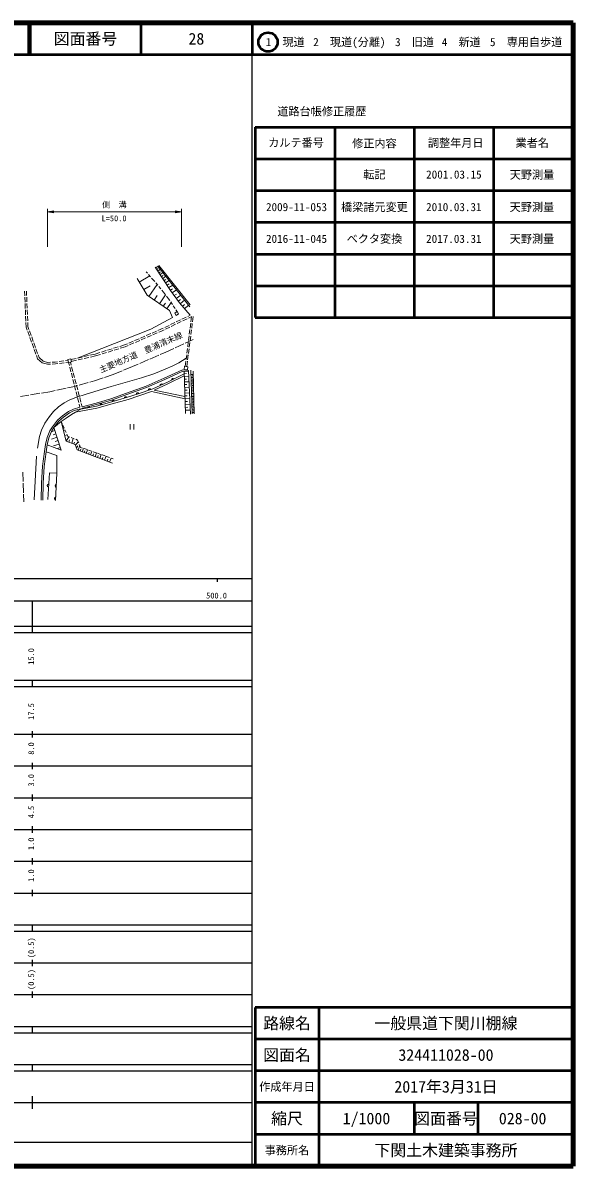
# Model space of a CAD drawing. Units: millimetres, scale not verified. Extents: x 40000 to 680000, y 20000 to 380000.
# Drawn here: x 506930 to 680000, y 20000 to 380000 of the extents above; entities that cross this region are included whole.
import ezdxf
from ezdxf.enums import TextEntityAlignment as Align

# ---------------------------------------------------------------- set-up
doc = ezdxf.new("R2010")
doc.units = ezdxf.units.MM
doc.header["$LTSCALE"] = 1000
for name, color, linetype, lineweight in [('M-BMK-HTXT', 7, 'Continuous', 13), ('M-STR-HTXT', 7, 'Continuous', 13), ('M-TTL', 2, 'Continuous', 140), ('M-TTL-BAND', 7, 'Continuous', 25), ('M-TTL-FRAM', 2, 'Continuous', 50), ('M-TTL-LINE', 7, 'Continuous', 50), ('M-WORK', 1, 'Continuous', 13)]:
    doc.layers.add(name, color=color, linetype=linetype, lineweight=lineweight)
doc.layers.add('M-TTL-TXT', color=7, linetype='Continuous')
doc.styles.add('ＭＳ ゴシック', font='')
doc.styles.get('ＭＳ ゴシック').set_extended_font_data('MS Gothic')

# ---------------------------------------------------------------- blocks, each defined once
blk = doc.blocks.new('open_arrow')
at = {"color": 0, "linetype": 'Continuous', "lineweight": -2}
blk.add_lwpolyline([(7.5, 1.25), (0, 0), (7.5, -1.25)], dxfattribs=at)

msp = doc.modelspace()

# ---------------------------------------------------------------- linework, layer by layer
at = {"layer": 'M-STR-HTXT'}
for p, q in [((514624, 309460), (514624, 321463)), ((514624, 320463), (556855, 320463)), ((556855, 309460), (556855, 321463)), ((551884, 276322), (554381, 277484)), ((554834, 277695), (557554, 278960)), ((558007, 279171), (560504, 280333)), ((543679, 272758), (546430, 273954)), ((546889, 274153), (549641, 275348)), ((550099, 275547), (551884, 276322)), ((535279, 269286), (538125, 270441)), ((538589, 270629), (541435, 271784)), ((541435, 271784), (543220, 272559)), ((524598, 265966), (527489, 266766)), ((527971, 266900), (529474, 267316)), ((529474, 267316), (532139, 268221)), ((532613, 268381), (535279, 269286)), ((506149, 262374), (508818, 262803)), ((509311, 262883), (512273, 263359)), ((512767, 263439), (515436, 263868)), ((515436, 263868), (517070, 264220)), ((517558, 264326), (520491, 264958)), ((520980, 265064), (522613, 265416)), ((522613, 265416), (524116, 265832)), ((506938, 238544), (507038, 235545)), ((507054, 235046), (507153, 232047)), ((507170, 231548), (507248, 229205))]:
    msp.add_line(p, q, dxfattribs=at)
at = {"layer": 'M-TTL'}
for p, q in [((680000, 380000), (40000, 380000)), ((680000, 20000), (680000, 380000)), ((40000, 20000), (680000, 20000))]:
    msp.add_line(p, q, dxfattribs=at)
at = {"layer": 'M-TTL-BAND'}
for p, q in [((579000, 20000), (579000, 370000)), ((40000, 205000), (579000, 205000)), ((568000, 205000), (568000, 204000)), ((68000, 198000), (579000, 198000)), ((510000, 188000), (510000, 198000)), ((40000, 190000), (579000, 190000)), ((40000, 188000), (579000, 188000)), ((40000, 173000), (579000, 173000)), ((510000, 171000), (510000, 173000)), ((40000, 171000), (579000, 171000)), ((40000, 156000), (579000, 156000)), ((510000, 155000), (510000, 157000)), ((46000, 146000), (579000, 146000)), ((510000, 145000), (510000, 147000)), ((510000, 135000), (510000, 137000)), ((52000, 136000), (579000, 136000)), ((46000, 126000), (579000, 126000)), ((510000, 125000), (510000, 127000)), ((52000, 116000), (579000, 116000)), ((510000, 115000), (510000, 117000)), ((46000, 106000), (579000, 106000)), ((510000, 105000), (510000, 107000)), ((40000, 96000), (579000, 96000)), ((40000, 94000), (579000, 94000)), ((510000, 94000), (510000, 96000)), ((49000, 84000), (579000, 84000)), ((510000, 83000), (510000, 85000)), ((40000, 74000), (579000, 74000)), ((510000, 73000), (510000, 75000)), ((40000, 64000), (579000, 64000)), ((40000, 62000), (579000, 62000)), ((510000, 62000), (510000, 64000)), ((40000, 52000), (579000, 52000)), ((510000, 50000), (510000, 52000)), ((40000, 50000), (579000, 50000)), ((40000, 40000), (579000, 40000)), ((510000, 38000), (510000, 42000)), ((68000, 27500), (579000, 27500))]:
    msp.add_line(p, q, dxfattribs=at)
at = {"layer": 'M-TTL-FRAM'}
for p, q in [((580000, 347197), (580000, 287197)), ((580000, 347197), (680000, 347197)), ((580000, 287197), (680000, 287197)), ((680000, 70000), (580000, 70000)), ((580000, 70000), (580000, 20000))]:
    msp.add_line(p, q, dxfattribs=at)
at = {"layer": 'M-TTL-LINE'}
for p, q in [((508747, 380000), (508747, 370000)), ((509247, 380000), (509247, 370000)), ((543997, 380000), (543997, 370000)), ((579000, 380000), (579000, 370000)), ((40000, 370000), (680000, 370000)), ((605000, 347197), (605000, 287197)), ((630000, 347197), (630000, 287197)), ((655000, 347197), (655000, 287197)), ((580000, 337197), (680000, 337197)), ((580000, 327197), (680000, 327197)), ((580000, 317197), (680000, 317197)), ((580000, 307197), (680000, 307197)), ((580000, 297197), (680000, 297197)), ((600000, 70000), (600000, 20000)), ((680000, 60000), (580000, 60000)), ((680000, 50000), (580000, 50000)), ((680000, 40000), (580000, 40000)), ((630000, 40000), (630000, 30000)), ((650000, 40000), (650000, 30000)), ((680000, 30000), (580000, 30000))]:
    msp.add_line(p, q, dxfattribs=at)
msp.add_circle((584031, 373958), 3000, dxfattribs=at)
at = {"layer": 'M-WORK'}
for p, q in [((548719, 302865), (549470, 303357)), ((549047, 302364), (549464, 302637)), ((549375, 301863), (550209, 302410)), ((559474, 290532), (549412, 303432)), ((549741, 303643), (559544, 291189)), ((543549, 298384), (546822, 300316)), ((546084, 301133), (545667, 301595)), ((547089, 300019), (546419, 300762)), ((547841, 299187), (547424, 299648)), ((548397, 298516), (547841, 299187)), ((549739, 301307), (550202, 301611)), ((550103, 300751), (551030, 301358)), ((550507, 300133), (551022, 300470)), ((550912, 299515), (551941, 300189)), ((551361, 298829), (551933, 299204)), ((551810, 298143), (552953, 298892)), ((507445, 295470), (507506, 294096)), ((508044, 295496), (508103, 294168)), ((544946, 296018), (546918, 297182)), ((546552, 293847), (549130, 297632)), ((549354, 297362), (548716, 298132)), ((550312, 296207), (549673, 296977)), ((551187, 295152), (550631, 295823)), ((552309, 297381), (552944, 297797)), ((552808, 296619), (554077, 297451)), ((553350, 295791), (554040, 296243)), ((553916, 294978), (555267, 295925)), ((507528, 293596), (507594, 292098)), ((508125, 293668), (508191, 292170)), ((508213, 291670), (508279, 290172)), ((548229, 292705), (549181, 294103)), ((549906, 291563), (551810, 294358)), ((551074, 290768), (551737, 291741)), ((551830, 294333), (551187, 295152)), ((552782, 293120), (552139, 293939)), ((552242, 289972), (553568, 291919)), ((553150, 292557), (552782, 293120)), ((553971, 291301), (553424, 292138)), ((554521, 294114), (555241, 294619)), ((555127, 293250), (556567, 294259)), ((555755, 292353), (556502, 292877)), ((556420, 291486), (557787, 292695)), ((507616, 291598), (507682, 290100)), ((507704, 289600), (507770, 288102)), ((508302, 289672), (508368, 288174)), ((554793, 290046), (554245, 290883)), ((555435, 289065), (554684, 288596)), ((554684, 288596), (555129, 287884)), ((555435, 289065), (555066, 289628)), ((555129, 287884), (555879, 288354)), ((555879, 288354), (555435, 289065)), ((557095, 290723), (557731, 291286)), ((557771, 289960), (559043, 291085)), ((507792, 287602), (507859, 286104)), ((507881, 285604), (507941, 284231)), ((508390, 287674), (508456, 286176)), ((508478, 285676), (508537, 284348)), ((551553, 284106), (552905, 284755)), ((553356, 284971), (554708, 285620)), ((553610, 284427), (554963, 285076)), ((555159, 285836), (556512, 286485)), ((555413, 285292), (556766, 285941)), ((556962, 286701), (558315, 287350)), ((557217, 286157), (558569, 286806)), ((558766, 287566), (559554, 287944)), ((559020, 287022), (559814, 287403)), ((559537, 283916), (559729, 285403)), ((559793, 285899), (560009, 287573)), ((560033, 283856), (560225, 285343)), ((560289, 285839), (560505, 287509)), ((507941, 284231), (508297, 283237)), ((508466, 282766), (508972, 281354)), ((508537, 284348), (508851, 283470)), ((509020, 282999), (509525, 281587)), ((509140, 280883), (509646, 279471)), ((509694, 281117), (510200, 279704)), ((543917, 280745), (545293, 281340)), ((545752, 281539), (547129, 282134)), ((545981, 280984), (547358, 281579)), ((547588, 282333), (548965, 282928)), ((547816, 281778), (549193, 282373)), ((549424, 283127), (550313, 283511)), ((549652, 282572), (550562, 282965)), ((550313, 283511), (551102, 283889)), ((550562, 282965), (551356, 283346)), ((551807, 283562), (553159, 284211)), ((559024, 279949), (559216, 281436)), ((559280, 281932), (559473, 283420)), ((559520, 279889), (559713, 281376)), ((559777, 281872), (559969, 283360)), ((509815, 279000), (510321, 277588)), ((510368, 279234), (510874, 277822)), ((511043, 277351), (511549, 275939)), ((533554, 276928), (534987, 277370)), ((535465, 277517), (536899, 277959)), ((535647, 276945), (537081, 277387)), ((537376, 278106), (538897, 278574)), ((537559, 277534), (539105, 278010)), ((538897, 278574), (539786, 278959)), ((539105, 278010), (540015, 278404)), ((540245, 279157), (541622, 279753)), ((540474, 278602), (541850, 279198)), ((542081, 279951), (543458, 280546)), ((542309, 279396), (543686, 279992)), ((544145, 280190), (545522, 280785)), ((558511, 275982), (558704, 277469)), ((558768, 277965), (558960, 279453)), ((559008, 275922), (559200, 277409)), ((559264, 277905), (559456, 279393)), ((510489, 277117), (510995, 275705)), ((511163, 275234), (511519, 274241)), ((511519, 274241), (512996, 272956)), ((511717, 275468), (512031, 274591)), ((512031, 274591), (513290, 273496)), ((520339, 273656), (521099, 273767)), ((521054, 274008), (521993, 274181)), ((521230, 273061), (521054, 274008)), ((521993, 274181), (522168, 273234)), ((522034, 273956), (523648, 274331)), ((522144, 273366), (523780, 273746)), ((524135, 274444), (525596, 274784)), ((524267, 273859), (525729, 274199)), ((526083, 274897), (527544, 275236)), ((526216, 274312), (527677, 274651)), ((528031, 275350), (529644, 275724)), ((528164, 274764), (529800, 275145)), ((529644, 275724), (531164, 276193)), ((529800, 275145), (531347, 275621)), ((531642, 276340), (533076, 276781)), ((531824, 275768), (533258, 276210)), ((533736, 276357), (535169, 276798)), ((558255, 273998), (558447, 275486)), ((558752, 273938), (558944, 275426)), ((512996, 272956), (514624, 272486)), ((513290, 273496), (514697, 273089)), ((514624, 272486), (515643, 272526)), ((514697, 273089), (515652, 273127)), ((516142, 272545), (517161, 272585)), ((516151, 273146), (517105, 273183)), ((517105, 273183), (517865, 273294)), ((517161, 272585), (517948, 272700)), ((518360, 273367), (519844, 273584)), ((518442, 272772), (519927, 272989)), ((520421, 273062), (521208, 273177)), ((522168, 273234), (521230, 273061)), ((521311, 273076), (521561, 272092)), ((521684, 271607), (522052, 270153)), ((521878, 273180), (522137, 272190)), ((522263, 271706), (522643, 270255)), ((557623, 270866), (557734, 271855)), ((558738, 270741), (557623, 270866)), ((557625, 270257), (558109, 257019)), ((557734, 271855), (558849, 271730)), ((557975, 271828), (558191, 273502)), ((558472, 271773), (558688, 273442)), ((558849, 271730), (558738, 270741)), ((559018, 270563), (559655, 256769)), ((559704, 270623), (560150, 256855)), ((560806, 256902), (560454, 270318)), ((522175, 269668), (522544, 268214)), ((522667, 267730), (523035, 266276)), ((522769, 269772), (523149, 268320)), ((523275, 267837), (523655, 266385)), ((557652, 269523), (558362, 269549)), ((557683, 268671), (559103, 268723)), ((557714, 267809), (558433, 267835)), ((557746, 266946), (559183, 266999)), ((560481, 269318), (559747, 269299)), ((560507, 268319), (559779, 268299)), ((560533, 267319), (559811, 267300)), ((560494, 268818), (560127, 268809)), ((560520, 267819), (560156, 267809)), ((560546, 266819), (560185, 266810)), ((523158, 265791), (523527, 264337)), ((523650, 263852), (524018, 262398)), ((523782, 265902), (524161, 264451)), ((524288, 263967), (524667, 262516)), ((557778, 266074), (558505, 266101)), ((557810, 265202), (559263, 265255)), ((557842, 264319), (558577, 264346)), ((557874, 263437), (559345, 263491)), ((560559, 266319), (559844, 266300)), ((560586, 265320), (559876, 265301)), ((560612, 264320), (559909, 264301)), ((560638, 263320), (559941, 263302)), ((560572, 265819), (560215, 265810)), ((560599, 264820), (560244, 264810)), ((560625, 263820), (560273, 263811)), ((560651, 262820), (560303, 262811)), ((524141, 261914), (524510, 260460)), ((524633, 259975), (524882, 258991)), ((524794, 262032), (525174, 260581)), ((525300, 260097), (525559, 259107)), ((557907, 262544), (558651, 262572)), ((557940, 261652), (559427, 261706)), ((557973, 260749), (558725, 260776)), ((558006, 259846), (559511, 259901)), ((560664, 262321), (559973, 262302)), ((560690, 261321), (560006, 261303)), ((560717, 260321), (560038, 260303)), ((560743, 259322), (560070, 259304)), ((560677, 261821), (560332, 261812)), ((560704, 260821), (560361, 260812)), ((560730, 259821), (560390, 259813)), ((558039, 258932), (558800, 258960)), ((558072, 258019), (559595, 258074)), ((560769, 258322), (560103, 258304)), ((560795, 257322), (560135, 257305)), ((560756, 258822), (560420, 258813)), ((560782, 257822), (560449, 257813)), ((519328, 253726), (519007, 254448)), ((519098, 254072), (519177, 254091)), ((519215, 253586), (519373, 253624)), ((519333, 253100), (519501, 253141)), ((519450, 252614), (519786, 252695)), ((519937, 252355), (519531, 253269)), ((519567, 252128), (519825, 252190)), ((540622, 253603), (540622, 252003)), ((541822, 252003), (541822, 253603)), ((516977, 251602), (515867, 251236)), ((517667, 249509), (515890, 248923)), ((517322, 250555), (516450, 250267)), ((518019, 248442), (517130, 248149)), ((519685, 251642), (520199, 251766)), ((520091, 249958), (520511, 250059)), ((520547, 250984), (520141, 251898)), ((520498, 248274), (521366, 249692)), ((521071, 249804), (520750, 250527)), ((521673, 249575), (521071, 249804)), ((521373, 247945), (521625, 248699)), ((523074, 249040), (522140, 249396)), ((522279, 247643), (522782, 249152)), ((524143, 248632), (523541, 248861)), ((524499, 247716), (524143, 248632)), ((518371, 247376), (516560, 246779)), ((518729, 246290), (517824, 245992)), ((522962, 247415), (523152, 247985)), ((523481, 247020), (524360, 248073)), ((523790, 246143), (524233, 246849)), ((524271, 245434), (524822, 246883)), ((525035, 246333), (524680, 247249)), ((524910, 245191), (525112, 245724)), ((525698, 246102), (525035, 246333)), ((525549, 244949), (525953, 246013)), ((527114, 245609), (526170, 245938)), ((526209, 244698), (526418, 245248)), ((526870, 244447), (527288, 245548)), ((528530, 245115), (527586, 245444)), ((528236, 243928), (528668, 245067)), ((529947, 244621), (529003, 244950)), ((510451, 229770), (511178, 243554)), ((527553, 244188), (527769, 244757)), ((528943, 243660), (529166, 244249)), ((529649, 243392), (530096, 244569)), ((530380, 243114), (530611, 243723)), ((531363, 244128), (530419, 244457)), ((531111, 242837), (531573, 244054)), ((532780, 243634), (531836, 243963)), ((531866, 242550), (532105, 243179)), ((532622, 242263), (533100, 243522)), ((534196, 243140), (533252, 243469)), ((533404, 241966), (533651, 242617)), ((534185, 241669), (534680, 242972)), ((535331, 242745), (534668, 242976)), ((515248, 238299), (514756, 229890)), ((515248, 238299), (517652, 238217)), ((517652, 238217), (517219, 229644))]:
    msp.add_line(p, q, dxfattribs=at)
for points in [[(548568, 303096), (553399, 295715), (556144, 291798), (559554, 287944)], [(524266, 274475), (547181, 283593), (554030, 287181), (553068, 289409), (546009, 294217), (542866, 299542)], [(511548, 246028), (512134, 249757), (512744, 251728), (513870, 254003), (515253, 256090), (516543, 257662), (518138, 259092), (519874, 260312), (521680, 261250), (523533, 262024), (526840, 263056), (534650, 265542), (544243, 268193), (548113, 269483), (551631, 270913), (554070, 272016), (555947, 273001), (558308, 274406)], [(525559, 259107), (529969, 260291), (534629, 261662), (539508, 263361), (545654, 265639), (551415, 268118), (557112, 270763), (559018, 270563)], [(525676, 258672), (530091, 259858), (534766, 261234), (539660, 262938), (545821, 265221), (551599, 267707), (557189, 270303), (559039, 270108)], [(557652, 269523), (552419, 266890), (547822, 264810), (543178, 263231), (539785, 262089), (534860, 260651), (530122, 259322), (525197, 258389)], [(557913, 262372), (548231, 264341), (552531, 266369), (557676, 268855)], [(523495, 257382), (530150, 258653), (535006, 260025), (540072, 261433), (543355, 262582), (547343, 263942), (557940, 261652)], [(512721, 229664), (512768, 235082), (513143, 240383), (513738, 245007), (514053, 247244), (514594, 249473), (515438, 251505), (516251, 252834), (517823, 254887), (519394, 256247), (521294, 257584), (522842, 258358), (524882, 258991)], [(513221, 229660), (513268, 235062), (513641, 240333), (514234, 244940), (514545, 247150), (515070, 249317), (515885, 251278), (516664, 252551), (518188, 254542), (519702, 255853), (521551, 257154), (523029, 257893), (525031, 258514)], [(519007, 254448), (520492, 255553), (522181, 256647), (523495, 257382), (525676, 258672)], [(514545, 247150), (519007, 245446), (516664, 252551)], [(516664, 252551), (517811, 253581), (519007, 254448), (520508, 248233), (523393, 247271), (524003, 245536), (535120, 241314)], [(514234, 244940), (517606, 243775), (517652, 238217)]]:
    msp.add_lwpolyline(points, dxfattribs=at)
for centre, radius, start, end in [((554131, 267621), 417, 42.97681, 190.4564), ((543034, 263059), 417, 34.85343, 182.33302), ((546821, 264346), 417, 35.0417, 182.52129), ((550515, 265900), 417, 40.60129, 188.08089), ((531540, 259598), 417, 31.9305, 179.41009), ((535391, 260684), 417, 32.54136, 180.02095), ((539231, 261806), 417, 32.54136, 180.02095), ((527629, 258731), 417, 26.98496, 174.46455), ((515127, 234299), 512, 99.32798, 253.96721), ((517563, 234216), 512, 99.7828, 254.42203), ((517360, 230221), 512, 99.7828, 254.42203)]:
    msp.add_arc(centre, radius, start, end, dxfattribs=at)

# ---------------------------------------------------------------- block references
at = {"layer": 'M-STR-HTXT', "xscale": 267, "yscale": 267}
msp.add_blockref('open_arrow', (514624, 320463), dxfattribs=at)
at = {"layer": 'M-STR-HTXT', "xscale": 267, "yscale": 267, "rotation": 180}
msp.add_blockref('open_arrow', (556855, 320463), dxfattribs=at)

# ---------------------------------------------------------------- texts
at = {"layer": 'M-BMK-HTXT', "style": 'ＭＳ ゴシック'}
msp.add_text('主要地方道\u3000豊浦清末線', height=1833, rotation=23.477, dxfattribs=at).set_placement((544027, 276216), align=Align.MIDDLE_CENTER)
at = {"layer": 'M-STR-HTXT', "style": 'ＭＳ ゴシック'}
msp.add_text('側\u3000溝', height=1833, dxfattribs=at).set_placement((535734, 322759), align=Align.MIDDLE_CENTER)
msp.add_text('L=50.0', height=1833, dxfattribs=at).set_placement((535616, 316980), align=Align.BOTTOM_CENTER)
at = {"layer": 'M-TTL-BAND', "style": 'ＭＳ ゴシック'}
msp.add_text('500.0', height=1833, dxfattribs=at).set_placement((567844, 198195), align=Align.BOTTOM_CENTER)
for s, p in [('15.0', (511000, 180500)), ('17.5', (511000, 163174)), ('8.0', (511000, 151500)), ('3.0', (511000, 141500)), ('4.5', (511000, 131500)), ('1.0', (511000, 121500)), ('1.0', (511000, 111500)), ('(0.5)', (511000, 88764)), ('(0.5)', (511000, 78764))]:
    msp.add_text(s, height=1833, rotation=90, dxfattribs=at).set_placement(p, align=Align.BOTTOM_CENTER)
at = {"layer": 'M-TTL-TXT', "style": 'ＭＳ ゴシック'}
for s, height, p in [('図面番号', 3666, (526622, 375000)), ('28', 3666, (561497, 375000)), ('1\u3000現道', 2566, (589448, 373958)), ('2\u3000現道(分離)', 2566, (609619, 373958)), ('3\u3000旧道', 2566, (630121, 373958)), ('4\u3000新道', 2566, (644824, 373958)), ('5\u3000専用自歩道', 2566, (665228, 373958)), ('道路台帳修正履歴', 2566, (600968, 352113)), ('カルテ番号', 2566, (592839, 342277)), ('修正内容', 2566, (617509, 342023)), ('調整年月日', 2566, (643089, 342197)), ('業者名', 2566, (667134, 342197)), ('転記', 2566, (617500, 332245)), ('2001.03.15', 2566, (642500, 332245)), ('天野測量', 2566, (667077, 332189)), ('2009-11-053', 2566, (593000, 322000)), ('橋梁諸元変更', 2566, (617519, 322000)), ('2010.03.31', 2566, (642485, 322000)), ('天野測量', 2566, (667045, 322000)), ('2016-11-045', 2566, (593000, 312000)), ('ベクタ変換', 2566, (617519, 312000)), ('2017.03.31', 2566, (642485, 312000)), ('天野測量', 2566, (667045, 312000)), ('路線名', 3666, (590000, 65000)), ('路線名', 3666, (590000, 65000)), ('一般県道下関川棚線', 3666, (640000, 65000)), ('図面名', 3666, (590000, 55000)), ('図面名', 3666, (590000, 55000)), ('324411028-00', 3666, (640000, 55000)), ('2017年3月31日', 3666, (640000, 45000)), ('作成年月日', 2566, (590000, 45000)), ('作成年月日', 2566, (590000, 45000)), ('縮尺', 3666, (590000, 35000)), ('縮尺', 3666, (590000, 35000)), ('1/1000', 3666, (615000, 35000)), ('図面番号', 3666, (640000, 35000)), ('図面番号', 3666, (640000, 35000)), ('028-00', 3666, (664125, 35000)), ('事務所名', 2566, (590000, 25000)), ('事務所名', 2566, (590000, 25000)), ('下関土木建築事務所', 3666, (640000, 25000))]:
    msp.add_text(s, height=height, dxfattribs=at).set_placement(p, align=Align.MIDDLE_CENTER)

doc.saveas('drawing.dxf')
